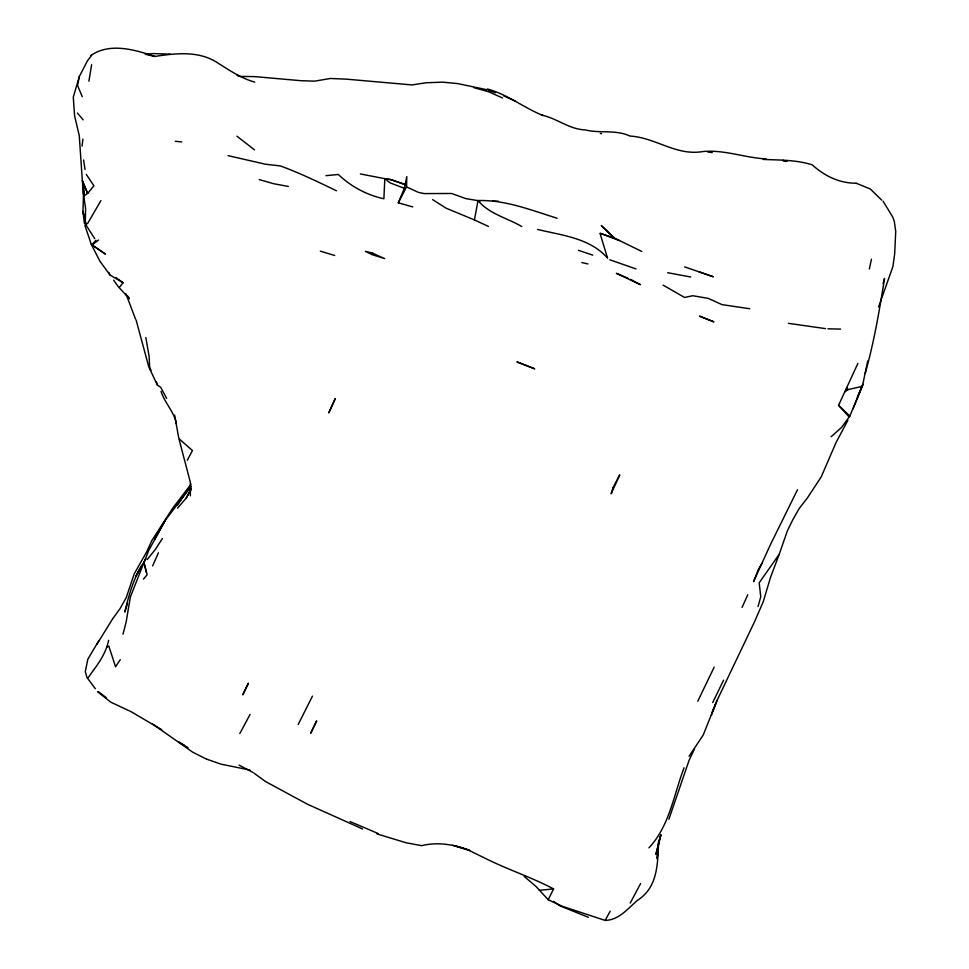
<?xml version="1.0" encoding="UTF-8"?>
<svg xmlns="http://www.w3.org/2000/svg" width="969" height="969" viewBox="0 0 969 969"><rect width="100%" height="100%" fill="white"/><g stroke="black" fill="none" stroke-linecap="round" stroke-linejoin="round"><path stroke-width="1.45" d="M94.671 238.592L86.277 225.474L85.333 221.731L85.587 208.492L83.709 196.065L83.54 186.314L83.709 196.065L87.61 193.412L82.341 180.609L79.264 135.575L74.637 116.123L73.281 97.191L79.276 76.66L87.44 60.829L91.57 55.427M190.36 495.777L190.396 482.465L179.071 439.296M398.307 202.824L406.532 186.896L406.798 176.588L404.364 188.325L398.307 202.824L412.746 206.918M360.347 173.935L384.814 178.696L383.881 198.766C366.742 195.072 351.02 186.508 338.326 174.481L325.935 175.68M83.625 190.82L82.946 211.375L84.473 223.803M658.69 840.535C657.527 862.761 658.508 887.156 637.105 900.576C627.779 908.801 618.61 920.175 605.128 920.429L562.19 906.245L548.212 899.753L536.111 886.574L524.217 876.448M659.308 840.05L660.858 834.866L658.108 845.719L657.152 858.691L658.738 841.056M91.631 64.717L88.894 81.214M82.062 146.089L82.922 139.124M488.424 226.419L474.435 219.927L478.008 200.559C505.37 199.711 531.351 210.261 557.127 218.243M79.276 76.66L77.581 85.478L82.256 96.706M853.071 408.833L862.519 385.735L867.691 361.025M869.363 268.97L871.446 259.244M92.879 670.996C99.807 661.815 106.348 651.762 108.637 640.315M865.208 373.428C874.05 342.13 879.464 310.334 884.54 278.369L883.074 283.747M658.108 845.719L655.892 854.343L660.882 834.951M122.978 634.198L126.14 622.062L130.367 596.989L148.657 550.574L165.057 520.632L191.063 486.22M758.049 606.533L760.762 596.759L759.175 582.829L779.221 554.268L787.422 530.697L792.957 519.457L799.207 508.483L807.213 498.175L821.264 476.821L836.114 442.421L847.911 420.219M127.52 603.663L124.783 612.081C128.647 595.899 133.213 579.583 141.789 565.181M779.221 554.268L770.44 577.621L763.293 601.579L754.803 621.165L717.145 700.272L703.215 735.023L689.032 756.317M831.172 436.692L841.673 427.329L849.874 416.028L862.87 384.342L857.408 397.145M684.078 767.787C673.661 794.846 669.603 826.036 648.915 847.839M711.343 715.292L715.752 703.627M878.58 306.991L892.921 266.487L894.678 253.817L895.719 231.421L894.314 221.429L892.837 217.238L883.074 201.201M668.889 819.253L689.116 760.229L694.519 748.94M712.372 711.803L717.145 700.272M762.228 563.183L758.473 569.227L753.567 581.606L770.561 544.372L797.499 489.733M152.63 565.908L158.431 552.778M857.892 363.399L838.56 405.321L848.929 416.731M742.06 607.418L747.765 594.784M714.177 667.144L697.777 701.217M312.454 696.154L298.198 724.473M723.601 680.129L712.724 702.561M548.212 899.753L553.578 888.924C530.891 876.884 506.266 869.145 483.483 857.42M250.087 714.371L239.827 733.533M177.557 508.156L186.205 498.09L191.305 488.158M640.57 883.619L630.262 902.999M187.283 460.275L192.443 450.524L179.386 439.066M96.912 644.288L112.501 619.058M87.44 223.815L100.946 200.559M605.128 920.429L610.191 911.211M140.275 568.476L135.854 576.264L145.895 558.786M186.205 498.09L191.317 489.381M120.265 659.647L115.541 666.781L108.831 646.057L106.965 647.026M177.412 505.2L183.65 495.401L178.514 502.923L190.978 486.353M162.38 538.546L155.476 549.278L147.215 559.488M98.886 640.594L87.84 659.211L85.284 671.578L86.98 677.525L95.337 688.705M88.3 677.61L92.54 671.444M112.901 618.513L120.071 608.593L126.249 597.594L134.182 573.914L146.622 551.955L151.83 540.581L172.555 508.41L190.99 484.197M119.684 287.006L123.099 282.742L115.905 277.57M88.034 193.001L93.908 185.806L86.277 174.347M84.897 225.438L91.292 244.394L105.476 254.132L91.994 244.975L95.919 240.251M143.485 579.099L147.179 574.69L143.8 562.068L146.404 572.509M847.851 389.659L845.125 391.718L847.221 387.394L847.851 389.659L862.095 386.401M91.994 244.975L98.559 240.058M90.832 55.524C109.981 42.285 134.752 49.71 154.919 56.444C174.626 53.404 196.501 50.824 214.609 60.999C227.521 68.92 239.973 77.98 254.75 82.123M763.124 159.425C779.427 160.115 796.421 159.8 812.228 164.839C824.462 175.946 839.433 183.274 856.039 183.214M539.273 890.305L553.578 888.924M703.337 151.479C676.205 156.348 655.965 137.562 629.959 136.06C615.703 129.337 600.065 133.674 585.203 129.894C569.312 129.361 557.151 118.436 541.974 115.166L542.906 115.481C523.854 107.813 507.526 94.393 487.48 89.003M492.591 201.164L498.26 201.152M827.914 328.806L840.595 329.097M170.193 54.143L153.671 53.586L145.338 54.3L154.919 56.444M703.821 151.455C725.224 149.795 745.04 157.814 766.079 158.892M175.256 141.28L181.76 141.922M707.794 152.036L712.239 152.593M384.814 178.696L390.81 179.592L405.502 184.691L391.125 179.713L384.814 178.696L390.192 182.911L404.364 188.325M825.491 328.624L788.378 323.331M480.188 200.983L465.895 198.633L451.602 193.485L424.277 193.594L418.547 192.431L406.532 186.896M667.689 272.713L690.715 277.001M749.727 308.748L722.014 304.629L708.254 298.367L692.738 295.727L684.574 297.471L663.123 285.14M288.314 186.448L273.633 183.71L259.207 179.58M635.955 268.922L609.792 259.777M787.119 161.278L782.843 160.418L785.568 161.544M228.054 155.634L265.433 164.221L280.392 165.929C299.627 172.979 317.977 181.809 336.437 190.784M581.848 262.551L587.989 263.956M249.99 770.052L220.823 764.117L206.47 759.066M600.295 133.395L601.604 133.698M486.947 89.729L457.707 83.588L442.772 82.159L425.972 82.765L412.104 84.933L346.417 79.155L330.405 78.477L314.707 81.154L300.572 80.669L254.774 76.612L239.609 76.418L237.042 75.4M537.553 229.447C561.984 235.382 589.988 237.986 607.587 258.166L600.102 233.711M454.207 845.634L469.602 850.455C454.4 844.447 437.685 841.71 421.612 845.658L406.217 842.8L376.941 833.909M473.962 87.67L488.751 91.801L502.536 97.99M452.753 845.271L467.458 849.583L483.119 857.299M320.291 251.128L334.668 255.501M684.659 266.899L713.45 276.795L699.049 271.865M578.469 250.317L592.762 255.113M488.364 90.238L495.498 92.77M588.401 917.292L560.288 906.003L553.396 901.327M378.237 833.546L350.088 821.579M856.281 183.274L870.307 188.979L881.705 200.111M627.924 278.236L616.405 273.331L640.376 284.656L630.48 279.326M474.435 219.927L446.224 208.25L432.646 199.626M362.551 828.967L307.391 804.185L265.409 781.474L253.939 773.105M503.747 95.931L515.217 101.079M641.781 251.443L614.625 238.18L600.211 233.287L619.373 240.603M206.155 758.933L192.589 752.101L152.29 723.795M521.794 226.552C507.09 217.843 489.418 214.185 478.008 200.559M239.077 765.122L252.909 772.426M161.726 729.718L131.057 711.658L110.757 702.162L97.518 691.684M178.49 742.097L188.022 747.632M123.099 282.742L110.054 275.039L108.71 272.386M179.253 742.133L184.195 745.161M136.084 319.927L148.802 366.96L157.305 384.935L160.745 387.394L166.632 398.404M254.496 149.856L236.957 136.205M98.45 691.672L106.227 697.692M838.56 405.321L849.874 416.028M601.567 225.874L614.467 238.168L601.325 225.547M77.447 113.07L83.164 119.841M109.909 274.881L99.94 261.23L91.292 244.394M113.639 280.162L118.472 286.909L129.361 298.694L127.981 296.235M87.61 193.412L82.341 180.609L83.37 194.333M135.454 318.934L125.922 293.728M161.06 391.391C164.682 402.971 174.154 411.777 176.455 423.865M150.97 370.376L149.638 366.742L149.117 356.35L145.822 337.454M156.445 381.943L157.305 384.935M86.277 225.474L82.946 211.375L85.333 221.731M174.626 415.059L178.756 438.073M83.6 160.006L85.03 169.466M613.026 487.649L611.124 493.839L619.748 474.871L613.026 487.649M248.33 683.327L242.844 694.688L248.33 683.327M335.262 398.634L328.818 412.733L335.262 398.634M316.027 722.135L310.674 733.267L316.706 720.912L316.027 722.135M160.539 528.396L154.543 539.454L165.057 520.632L160.539 528.396M372.435 253.091L365.374 251.346L371.914 254.581L384.657 258.626L372.435 253.091M520.583 363.254L516.889 361.885L534.718 368.838L520.583 363.254M713.717 321.781L699.63 316.197L713.717 321.781"/></g></svg>
